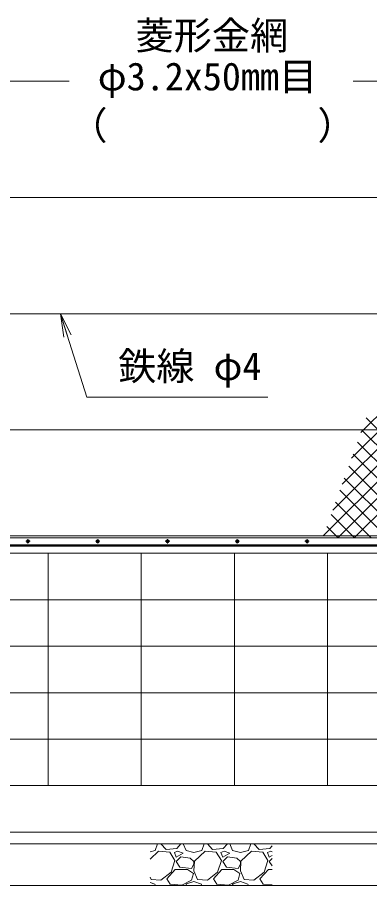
# Model space of a CAD drawing. Units: millimetres at full size; details may follow other scales. Extents: x -10500 to 10500, y -7425 to 7425.
# Drawn here: x -4846 to -3332, y -3735 to 0 of the extents above; entities that cross this region are included whole.
import ezdxf
from ezdxf.enums import TextEntityAlignment as Align

# ---------------------------------------------------------------- set-up
doc = ezdxf.new("R2010")
doc.units = ezdxf.units.MM
doc.header["$LTSCALE"] = 30
doc.linetypes.add('USER1', pattern=[50.8, 31.75, -6.35, 6.35, -6.35])
for name, color, linetype, lineweight in [('0-0_D-STR1', 1, 'Continuous', 18), ('0-1_0', 7, 'Continuous', 18), ('0-2_D-BMK', 2, 'USER1', 13), ('0-3_D-STR3', 3, 'Continuous', 13), ('0-4_D-DCR-HCH', 7, 'Continuous', 13), ('0-5_D-STR4', 7, 'Continuous', 18), ('0-6_D-BGD', 7, 'Continuous', 18), ('0-9_D-STR-TXT', 7, 'Continuous', 13), ('0-A_D-STR2', 7, 'Continuous', 13)]:
    doc.layers.add(name, color=color, linetype=linetype, lineweight=lineweight)
doc.styles.add('ＭＳ ゴシック', font='')
doc.styles.get('ＭＳ ゴシック').set_extended_font_data('MS Gothic')

# ---------------------------------------------------------------- blocks, each defined once
blk = doc.blocks.new('_Open')
at = {"layer": '0-1_0'}
blk.add_line((-30, 5), (0, 0), dxfattribs=at)
blk.add_lwpolyline([(-30, -5), (0, 0), (-30, 0)], dxfattribs=at)

msp = doc.modelspace()

# ---------------------------------------------------------------- linework, layer by layer
at = {"layer": '0-0_D-STR1'}
for p, q in [((-8563.59, -2229.81), (-2576.32, -2229.81)), ((-8563.59, -2270.81), (-2576.32, -2270.81)), ((-8563.59, -2274.81), (-2576.32, -2274.81))]:
    msp.add_line(p, q, dxfattribs=at)
at = {"layer": '0-2_D-BMK'}
for p, q in [((-4791.41, -2253.81), (-4810.76, -2253.81)), ((-4801.09, -2244.14), (-4801.09, -2263.49)), ((-4491.41, -2253.81), (-4510.76, -2253.81)), ((-4501.09, -2244.14), (-4501.09, -2263.49)), ((-4191.41, -2253.81), (-4210.76, -2253.81)), ((-4201.09, -2244.14), (-4201.09, -2263.49)), ((-3891.41, -2253.81), (-3910.76, -2253.81)), ((-3901.09, -2244.14), (-3901.09, -2263.49)), ((-3591.41, -2253.81), (-3610.76, -2253.81)), ((-3601.09, -2244.14), (-3601.09, -2263.49))]:
    msp.add_line(p, q, dxfattribs=at)
at = {"layer": '0-3_D-STR3'}
for p, q in [((-8496.39, -274.81), (-4624.45, -274.81)), ((-3402.72, -274.81), (-1763.59, -274.81)), ((-8496.39, -774.81), (-1763.59, -774.81)), ((-8496.39, -1274.81), (-1763.59, -1274.81)), ((-8496.39, -1774.81), (-1763.59, -1774.81)), ((-1763.59, -2238.81), (-8563.59, -2238.81)), ((-2576.32, -2268.81), (-8563.59, -2268.81))]:
    msp.add_line(p, q, dxfattribs=at)
for points in [[(-4801.09, -2248.06), (-4806.07, -2250.94), (-4806.07, -2256.69), (-4801.09, -2259.56), (-4796.11, -2256.69), (-4796.11, -2250.94)], [(-4501.09, -2248.06), (-4506.07, -2250.94), (-4506.07, -2256.69), (-4501.09, -2259.56), (-4496.11, -2256.69), (-4496.11, -2250.94)], [(-4201.09, -2248.06), (-4206.07, -2250.94), (-4206.07, -2256.69), (-4201.09, -2259.56), (-4196.11, -2256.69), (-4196.11, -2250.94)], [(-3901.09, -2248.06), (-3906.07, -2250.94), (-3906.07, -2256.69), (-3901.09, -2259.56), (-3896.11, -2256.69), (-3896.11, -2250.94)], [(-3601.09, -2248.06), (-3606.07, -2250.94), (-3606.07, -2256.69), (-3601.09, -2259.56), (-3596.11, -2256.69), (-3596.11, -2250.94)]]:
    msp.add_lwpolyline(points, close=True, dxfattribs=at)
for centre, radius in [((-4801.09, -2253.81), 6.5), ((-4801.09, -2253.81), 4.98), ((-4501.09, -2253.81), 6.5), ((-4501.09, -2253.81), 4.98), ((-4201.09, -2253.81), 6.5), ((-4201.09, -2253.81), 4.98), ((-3901.09, -2253.81), 6.5), ((-3901.09, -2253.81), 4.98), ((-3601.09, -2253.81), 6.5), ((-3601.09, -2253.81), 4.98)]:
    msp.add_circle(centre, radius, dxfattribs=at)
at = {"layer": '0-4_D-DCR-HCH'}
for p, q in [((-4276.09, -3589.64), (-4253.5, -3583)), ((-4253.5, -3583), (-4243.5, -3555)), ((-4243.59, -3554.81), (-4243.5, -3555)), ((-4229.5, -3555), (-4229.43, -3554.81)), ((-4207.5, -3579), (-4229.5, -3555)), ((-4161.5, -3575), (-4207.5, -3579)), ((-4143.5, -3555), (-4161.5, -3575)), ((-4143.5, -3555), (-4143.54, -3554.81)), ((-4133.5, -3555), (-4121.5, -3583)), ((-4131.5, -3555), (-4131.42, -3554.81)), ((-4121.5, -3583), (-4087.5, -3593)), ((-4087.5, -3593), (-4053.5, -3583)), ((-4053.5, -3583), (-4043.5, -3555)), ((-4043.59, -3554.81), (-4043.5, -3555)), ((-4029.5, -3555), (-4029.43, -3554.81)), ((-4007.5, -3579), (-4029.5, -3555)), ((-3961.5, -3575), (-4007.5, -3579)), ((-3943.5, -3555), (-3961.5, -3575)), ((-3943.5, -3555), (-3943.54, -3554.81)), ((-3933.5, -3555), (-3921.5, -3583)), ((-3931.5, -3555), (-3931.42, -3554.81)), ((-3921.5, -3583), (-3887.5, -3593)), ((-3887.5, -3593), (-3853.5, -3583)), ((-3853.5, -3583), (-3843.5, -3555)), ((-3843.59, -3554.81), (-3843.5, -3555)), ((-3829.5, -3555), (-3829.43, -3554.81)), ((-3807.5, -3579), (-3829.5, -3555)), ((-3761.5, -3575), (-3807.5, -3579)), ((-3751.09, -3563.43), (-3761.5, -3575)), ((-4239.5, -3587), (-4276.09, -3620.41)), ((-4191.5, -3591), (-4239.5, -3587)), ((-4169.5, -3627), (-4191.5, -3591)), ((-4157.5, -3587), (-4171.5, -3593)), ((-4171.5, -3593), (-4163.5, -3613)), ((-4163.5, -3613), (-4133.5, -3595)), ((-4143.5, -3611), (-4163.5, -3631)), ((-4133.5, -3595), (-4157.5, -3587)), ((-4103.5, -3617), (-4143.5, -3611)), ((-4087.5, -3631), (-4103.5, -3617)), ((-4039.5, -3587), (-4085.5, -3629)), ((-3991.5, -3591), (-4039.5, -3587)), ((-3969.5, -3627), (-3991.5, -3591)), ((-3957.5, -3587), (-3971.5, -3593)), ((-3971.5, -3593), (-3963.5, -3613)), ((-3963.5, -3613), (-3933.5, -3595)), ((-3943.5, -3611), (-3963.5, -3631)), ((-3933.5, -3595), (-3957.5, -3587)), ((-3903.5, -3617), (-3943.5, -3611)), ((-3887.5, -3631), (-3903.5, -3617)), ((-3839.5, -3587), (-3885.5, -3629)), ((-3791.5, -3591), (-3839.5, -3587)), ((-3769.5, -3627), (-3791.5, -3591)), ((-3757.5, -3587), (-3771.5, -3593)), ((-3771.5, -3593), (-3763.5, -3613)), ((-3763.5, -3613), (-3751.09, -3605.55)), ((-3751.09, -3618.59), (-3763.5, -3631)), ((-3751.09, -3589.14), (-3757.5, -3587)), ((-4185.5, -3677), (-4169.5, -3627)), ((-4163.5, -3631), (-4147.5, -3655)), ((-4147.5, -3655), (-4097.5, -3661)), ((-4097.5, -3661), (-4087.5, -3643)), ((-4085.5, -3629), (-4087.5, -3671)), ((-4087.5, -3643), (-4087.5, -3631)), ((-3985.5, -3677), (-3969.5, -3627)), ((-3963.5, -3631), (-3947.5, -3655)), ((-3947.5, -3655), (-3897.5, -3661)), ((-3897.5, -3661), (-3887.5, -3643)), ((-3885.5, -3629), (-3887.5, -3671)), ((-3887.5, -3643), (-3887.5, -3631)), ((-3785.5, -3677), (-3769.5, -3627)), ((-3763.5, -3631), (-3751.09, -3649.62)), ((-4229.5, -3711), (-4185.5, -3677)), ((-4203.5, -3705), (-4167.5, -3665)), ((-4167.5, -3665), (-4115.5, -3665)), ((-4115.5, -3665), (-4089.5, -3683)), ((-4089.5, -3683), (-4097.5, -3711)), ((-4087.5, -3671), (-4071.5, -3709)), ((-4029.5, -3711), (-3985.5, -3677)), ((-4003.5, -3705), (-3967.5, -3665)), ((-3967.5, -3665), (-3915.5, -3665)), ((-3915.5, -3665), (-3889.5, -3683)), ((-3889.5, -3683), (-3897.5, -3711)), ((-3887.5, -3671), (-3871.5, -3709)), ((-3829.5, -3711), (-3785.5, -3677)), ((-3803.5, -3705), (-3767.5, -3665)), ((-3767.5, -3665), (-3751.09, -3665)), ((-4276.09, -3698.11), (-4271.5, -3709)), ((-4276.09, -3721.28), (-4255.5, -3729)), ((-4271.5, -3709), (-4229.5, -3711)), ((-4255.5, -3729), (-4252.82, -3734.81)), ((-4189.5, -3729), (-4203.5, -3705)), ((-4139.5, -3733), (-4189.5, -3729)), ((-4097.5, -3711), (-4139.5, -3733)), ((-4122.85, -3734.81), (-4119.5, -3727)), ((-4119.5, -3727), (-4087.5, -3717)), ((-4087.5, -3717), (-4055.5, -3729)), ((-4071.5, -3709), (-4029.5, -3711)), ((-4055.5, -3729), (-4052.82, -3734.81)), ((-3989.5, -3729), (-4003.5, -3705)), ((-3939.5, -3733), (-3989.5, -3729)), ((-3897.5, -3711), (-3939.5, -3733)), ((-3922.85, -3734.81), (-3919.5, -3727)), ((-3919.5, -3727), (-3887.5, -3717)), ((-3887.5, -3717), (-3855.5, -3729)), ((-3871.5, -3709), (-3829.5, -3711)), ((-3855.5, -3729), (-3852.82, -3734.81)), ((-3789.5, -3729), (-3803.5, -3705)), ((-3751.09, -3732.07), (-3789.5, -3729))]:
    msp.add_line(p, q, dxfattribs=at)
at = {"layer": '0-5_D-STR4'}
msp.add_line((-5313.59, -3734.81), (-2713.59, -3734.81), dxfattribs=at)
at = {"layer": '0-6_D-BGD'}
for p, q in [((-1763.59, -2304.81), (-8713.59, -2304.81)), ((-4713.59, -2304.81), (-4713.59, -3304.81)), ((-4313.59, -2304.81), (-4313.59, -3304.81)), ((-3913.59, -2304.81), (-3913.59, -3304.81)), ((-3513.59, -2304.81), (-3513.59, -3304.81)), ((-1763.59, -2504.81), (-8713.59, -2504.81)), ((-1763.59, -2704.81), (-8713.59, -2704.81)), ((-1763.59, -2904.81), (-8713.59, -2904.81)), ((-1763.59, -3104.81), (-8713.59, -3104.81)), ((-1763.59, -3304.81), (-9238.59, -3304.81)), ((-2713.59, -3504.81), (-5313.59, -3504.81)), ((-2713.59, -3554.81), (-5313.59, -3554.81))]:
    msp.add_line(p, q, dxfattribs=at)
at = {"layer": '0-9_D-STR-TXT'}
msp.add_lwpolyline([(-3769.16, -1633.76), (-4547.48, -1633.76), (-4660.66, -1276.72)], dxfattribs=at)
at = {"layer": '0-A_D-STR2'}
for p, q in [((-3369.4, -1785.63), (-1763.58, -179.81)), ((-3409.87, -1896.81), (-1763.58, -250.52)), ((-3450.33, -2007.98), (-1763.58, -321.23)), ((-3490.8, -2119.16), (-1763.58, -391.94)), ((-3531.26, -2230.33), (-1763.58, -462.65)), ((-3469.03, -2238.81), (-1763.58, -533.36)), ((-3398.32, -2238.81), (-1763.58, -604.07)), ((-2831.01, -2238.81), (-3346.66, -1723.16)), ((-2901.72, -2238.81), (-3365.53, -1775)), ((-2972.43, -2238.81), (-3384.4, -1826.85)), ((-3043.15, -2238.81), (-3403.27, -1878.69)), ((-3113.86, -2238.81), (-3422.14, -1930.53)), ((-3184.57, -2238.81), (-3441.01, -1982.37)), ((-3255.28, -2238.81), (-3459.88, -2034.21)), ((-3325.99, -2238.81), (-3478.75, -2086.05)), ((-3396.7, -2238.81), (-3497.62, -2137.9)), ((-3467.41, -2238.81), (-3516.48, -2189.74))]:
    msp.add_line(p, q, dxfattribs=at)

# ---------------------------------------------------------------- block references
at = {"layer": '0-9_D-STR-TXT', "xscale": 3.333333, "yscale": 3.333333, "rotation": 107.58773}
msp.add_blockref('_Open', (-4661.26, -1274.81), dxfattribs=at)

# ---------------------------------------------------------------- texts
at = {"layer": '0-9_D-STR-TXT', "style": 'ＭＳ ゴシック'}
for s, p in [('菱形金網', (-4338.46, -174.2)), ('φ3.2x50mm目', (-4500.9, -350.29)), ('（\u3000\u3000   \u3000\u3000）', (-4622.73, -561.47)), ('鉄線 φ4', (-4413.19, -1596.58))]:
    msp.add_text(s, height=120.3, dxfattribs=at).set_placement(p, align=Align.BOTTOM_LEFT)

doc.saveas('drawing.dxf')
